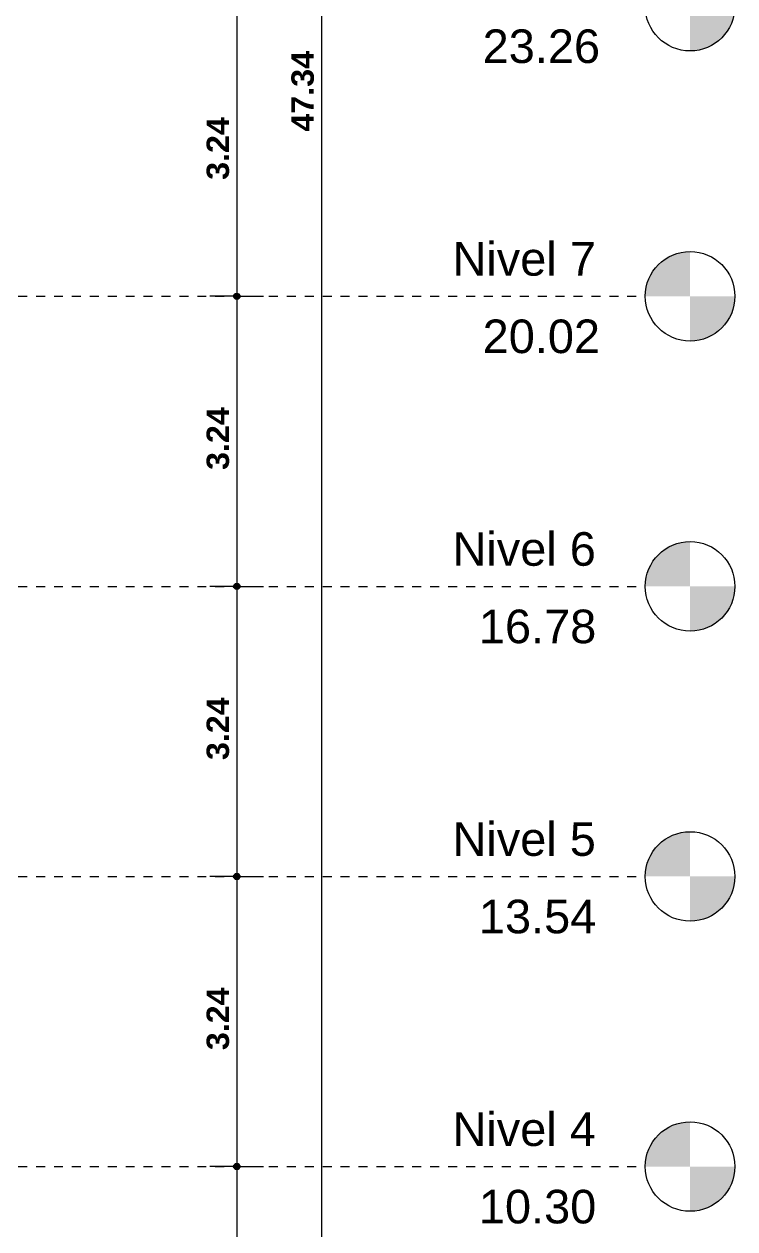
# Model space of a CAD drawing. Header units: metres. Extents: x -144 to 1000, y -717 to 29.
# Drawn here: x 243.99 to 251.92, y -646.76 to -633.31 of the extents above; entities that cross this region are included whole.
import ezdxf

# ---------------------------------------------------------------- set-up
doc = ezdxf.new("R2010")
doc.units = ezdxf.units.M
doc.linetypes.add('Punto 1 mm', pattern=[0.075, 0, -0.075])
doc.layers.get('0').update_dxf_attribs({"color": 1})
doc.layers.add('A-ANNO-DIMS', color=1, linetype='Continuous', lineweight=9)
doc.layers.add('A-FLOR-LEVL', color=51, linetype='Continuous', lineweight=9)
doc.styles.add('Arial', font='arial.ttf', dxfattribs={"height": 0.433594})
doc.styles.add('Arial Black_B', font='ariblk.ttf', dxfattribs={"width": 0.9, "height": 0.1875})

# ---------------------------------------------------------------- blocks, each defined once
blk = doc.blocks.new('ololo')
at = {"layer": 'A-ANNO-DIMS', "lineweight": 25}
h = blk.add_hatch(color=256, dxfattribs=at)
edge = h.paths.add_edge_path()
edge.add_arc((246.362, -636.345), 0.0313, 0, 360)
h = blk.add_hatch(color=256, dxfattribs=at)
edge = h.paths.add_edge_path()
edge.add_arc((246.362, -636.345), 0.0313, 0, 360)
h = blk.add_hatch(color=256, dxfattribs=at)
edge = h.paths.add_edge_path()
edge.add_arc((246.362, -639.585), 0.0313, 0, 360)
h = blk.add_hatch(color=256, dxfattribs=at)
edge = h.paths.add_edge_path()
edge.add_arc((246.362, -639.585), 0.0313, 0, 360)
h = blk.add_hatch(color=256, dxfattribs=at)
edge = h.paths.add_edge_path()
edge.add_arc((246.362, -642.825), 0.0313, 0, 360)
h = blk.add_hatch(color=256, dxfattribs=at)
edge = h.paths.add_edge_path()
edge.add_arc((246.362, -642.825), 0.0313, 0, 360)
h = blk.add_hatch(color=256, dxfattribs=at)
edge = h.paths.add_edge_path()
edge.add_arc((246.362, -646.065), 0.0313, 0, 360)
h = blk.add_hatch(color=256, dxfattribs=at)
edge = h.paths.add_edge_path()
edge.add_arc((246.362, -646.065), 0.0313, 0, 360)
at = {"layer": 'A-FLOR-LEVL'}
h = blk.add_hatch(color=256, dxfattribs=at)
edge = h.paths.add_edge_path()
edge.add_line((251.423, -633.605), (251.423, -633.105))
edge.add_line((251.423, -633.105), (251.923, -633.105))
edge.add_arc((251.423, -633.105), 0.5, 270, 360, ccw=False)
h = blk.add_hatch(color=256, dxfattribs=at)
edge = h.paths.add_edge_path()
edge.add_line((251.423, -636.345), (250.923, -636.345))
edge.add_arc((251.423, -636.345), 0.5, 90, 180, ccw=False)
edge.add_line((251.423, -635.845), (251.423, -636.345))
h = blk.add_hatch(color=256, dxfattribs=at)
edge = h.paths.add_edge_path()
edge.add_line((251.423, -636.845), (251.423, -636.345))
edge.add_line((251.423, -636.345), (251.923, -636.345))
edge.add_arc((251.423, -636.345), 0.5, 270, 360, ccw=False)
h = blk.add_hatch(color=256, dxfattribs=at)
edge = h.paths.add_edge_path()
edge.add_line((251.423, -639.585), (250.923, -639.585))
edge.add_arc((251.423, -639.585), 0.5, 90, 180, ccw=False)
edge.add_line((251.423, -639.085), (251.423, -639.585))
h = blk.add_hatch(color=256, dxfattribs=at)
edge = h.paths.add_edge_path()
edge.add_line((251.423, -640.085), (251.423, -639.585))
edge.add_line((251.423, -639.585), (251.923, -639.585))
edge.add_arc((251.423, -639.585), 0.5, 270, 360, ccw=False)
h = blk.add_hatch(color=256, dxfattribs=at)
edge = h.paths.add_edge_path()
edge.add_line((251.423, -642.825), (250.923, -642.825))
edge.add_arc((251.423, -642.825), 0.5, 90, 180, ccw=False)
edge.add_line((251.423, -642.325), (251.423, -642.825))
h = blk.add_hatch(color=256, dxfattribs=at)
edge = h.paths.add_edge_path()
edge.add_line((251.423, -643.325), (251.423, -642.825))
edge.add_line((251.423, -642.825), (251.923, -642.825))
edge.add_arc((251.423, -642.825), 0.5, 270, 360, ccw=False)
h = blk.add_hatch(color=256, dxfattribs=at)
edge = h.paths.add_edge_path()
edge.add_line((251.423, -646.065), (250.923, -646.065))
edge.add_arc((251.423, -646.065), 0.5, 90, 180, ccw=False)
edge.add_line((251.423, -645.565), (251.423, -646.065))
h = blk.add_hatch(color=256, dxfattribs=at)
edge = h.paths.add_edge_path()
edge.add_line((251.423, -646.565), (251.423, -646.065))
edge.add_line((251.423, -646.065), (251.923, -646.065))
edge.add_arc((251.423, -646.065), 0.5, 270, 360, ccw=False)
at = {"layer": 'A-ANNO-DIMS'}
for p, q in [((247.309, -610.425), (247.309, -657.765)), ((246.362, -633.105), (246.362, -636.345)), ((246.362, -636.345), (246.062, -636.345)), ((246.362, -636.345), (246.062, -636.345)), ((246.362, -636.345), (246.662, -636.345)), ((246.362, -636.345), (246.362, -639.585)), ((246.362, -636.345), (246.662, -636.345)), ((246.362, -639.585), (246.062, -639.585)), ((246.362, -639.585), (246.062, -639.585)), ((246.362, -639.585), (246.662, -639.585)), ((246.362, -639.585), (246.362, -642.825)), ((246.362, -639.585), (246.662, -639.585)), ((246.362, -642.825), (246.062, -642.825)), ((246.362, -642.825), (246.062, -642.825)), ((246.362, -642.825), (246.662, -642.825)), ((246.362, -642.825), (246.362, -646.065)), ((246.362, -642.825), (246.662, -642.825)), ((246.362, -646.065), (246.062, -646.065)), ((246.362, -646.065), (246.062, -646.065)), ((246.362, -646.065), (246.662, -646.065)), ((246.362, -646.065), (246.362, -650.765)), ((246.362, -646.065), (246.662, -646.065))]:
    blk.add_line(p, q, dxfattribs=at)
at = {"layer": 'A-ANNO-DIMS', "lineweight": 25}
for centre in [(246.362, -636.345), (246.362, -636.345), (246.362, -639.585), (246.362, -639.585), (246.362, -642.825), (246.362, -642.825), (246.362, -646.065), (246.362, -646.065)]:
    blk.add_circle(centre, 0.0313, dxfattribs=at)
at = {"layer": 'A-FLOR-LEVL', "color": 251, "linetype": 'Punto 1 mm', "true_color": 0x6c6c6c}
for p, q in [((237.722, -636.345), (250.923, -636.345)), ((237.722, -639.585), (250.923, -639.585)), ((237.722, -642.825), (250.923, -642.825)), ((237.722, -646.065), (250.923, -646.065))]:
    blk.add_line(p, q, dxfattribs=at)
at = {"layer": 'A-FLOR-LEVL'}
for centre in [(251.423, -633.105), (251.423, -636.345), (251.423, -639.585), (251.423, -642.825), (251.423, -646.065)]:
    blk.add_circle(centre, 0.5, dxfattribs=at)
at = {"layer": 'A-FLOR-LEVL', "style": 'Arial'}
for s, p in [('23.26', (249.107, -633.74)), ('Nivel 7', (248.77, -636.115)), ('20.02', (249.107, -636.98)), ('Nivel 6', (248.77, -639.355)), ('16.78', (249.065, -640.22)), ('Nivel 5', (248.77, -642.595)), ('13.54', (249.065, -643.46)), ('Nivel 4', (248.77, -645.835)), ('10.30', (249.065, -646.7))]:
    blk.add_text(s, height=0.375, dxfattribs=at).set_placement(p)
at = {"layer": 'A-ANNO-DIMS', "char_height": 0.25, "attachment_point": 1, "rotation": 90, "line_spacing_factor": 1.180619, "style": 'Arial Black_B', "bg_fill": 3, "box_fill_scale": 1.25, "bg_fill_color": 256, "bg_fill_true_color": 13158600, "bg_fill_transparency": 0}
for s, insert, width in [('47.34', (246.972, -634.506), 0.98582), ('3.24', (246.025, -635.045), 0.7674), ('3.24', (246.025, -638.285), 0.7674), ('3.24', (246.025, -641.525), 0.7674), ('3.24', (246.025, -644.765), 0.7674)]:
    blk.add_mtext(s, dxfattribs=dict(at, insert=insert, width=width))

msp = doc.modelspace()

# ---------------------------------------------------------------- block references
at = {"color": 3}
msp.add_blockref('ololo', (0, 0), dxfattribs=at)

doc.saveas('drawing.dxf')
